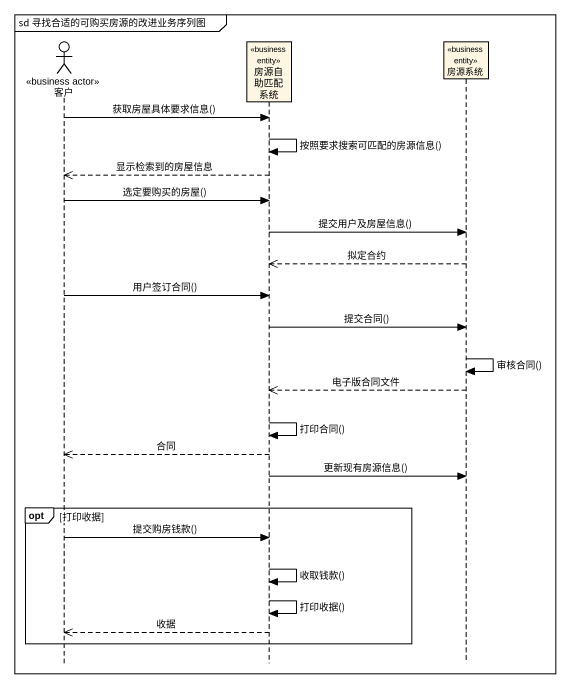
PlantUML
@startuml
mainframe sd 寻找合适的可购买房源的改进业务序列图
hide footbox
actor 客户 <<business actor>>
participant 房源自助匹配系统 <<business entity>>
participant 房源系统 <<business entity>>

客户 -> 房源自助匹配系统 : 获取房屋具体要求信息()
房源自助匹配系统 -> 房源自助匹配系统 : 按照要求搜索可匹配的房源信息()
房源自助匹配系统 -->> 客户 : 显示检索到的房屋信息
客户 -> 房源自助匹配系统 : 选定要购买的房屋()
房源自助匹配系统 -> 房源系统 : 提交用户及房屋信息()
房源系统 -->> 房源自助匹配系统 : 拟定合约
客户 -> 房源自助匹配系统 : 用户签订合同()
房源自助匹配系统 -> 房源系统 : 提交合同()
房源系统 -> 房源系统 : 审核合同()
房源系统 -->> 房源自助匹配系统 : 电子版合同文件
房源自助匹配系统 -> 房源自助匹配系统 : 打印合同()
房源自助匹配系统 -->> 客户 : 合同
房源自助匹配系统 -> 房源系统 : 更新现有房源信息()
opt 打印收据
  客户 -> 房源自助匹配系统 : 提交购房钱款()
  房源自助匹配系统 -> 房源自助匹配系统 : 收取钱款()
  房源自助匹配系统 -> 房源自助匹配系统 : 打印收据()
  房源自助匹配系统 -->> 客户 : 收据
end
@enduml
